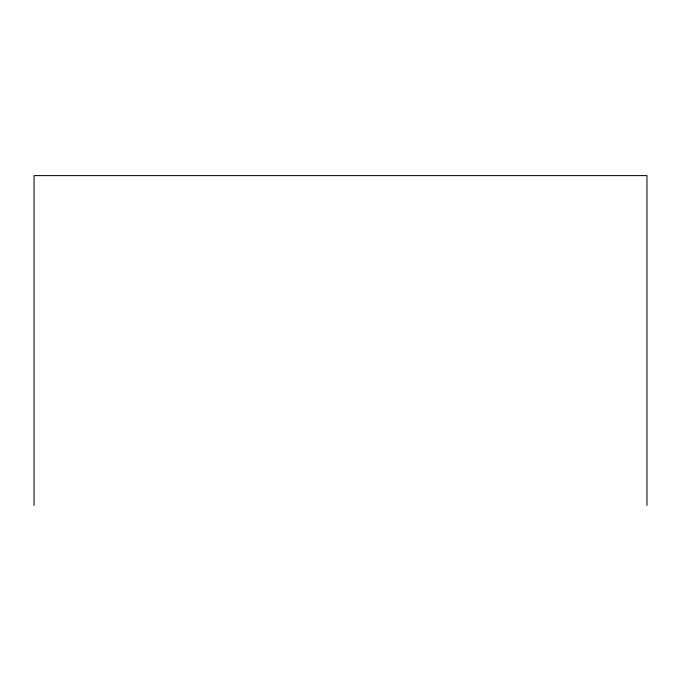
<?xml version="1.0" encoding="UTF-8"?>
<svg xmlns="http://www.w3.org/2000/svg" width="681" height="681" viewBox="0 0 681 681"><rect width="100%" height="100%" fill="white"/><g stroke="black" fill="none" stroke-linecap="round" stroke-linejoin="round"><path stroke-width="1.02" d="M646.95 505.387L646.95 175.613L34.05 175.613L34.05 505.387"/></g></svg>
